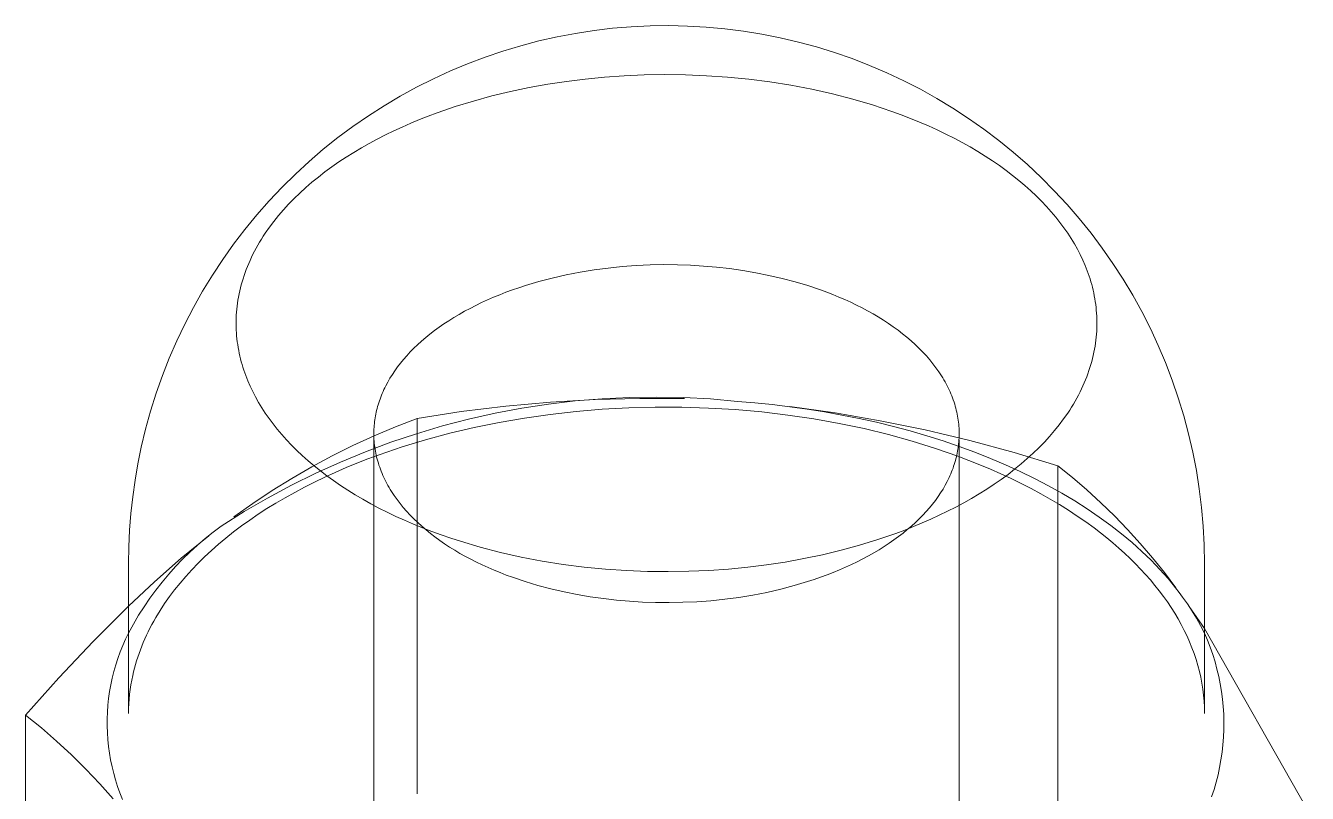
# Model space of a CAD drawing. Header units: inches. Extents: x -6 to 195, y -3 to 126.
# Drawn here: x 118.422 to 119.008, y 48.559 to 48.91 of the extents above; entities that cross this region are included whole.
import ezdxf

# ---------------------------------------------------------------- set-up
doc = ezdxf.new("R2010")
doc.units = ezdxf.units.IN
doc.linetypes.add('HIDDEN', pattern=[1.905, 1.27, -0.635])
doc.layers.add('ZANO_R', color=7, linetype='Continuous', lineweight=0)
doc.layers.add('ZANO_R_przerywana', color=250, linetype='HIDDEN', lineweight=0)

msp = doc.modelspace()

# ---------------------------------------------------------------- linework, layer by layer
at = {"layer": 'ZANO_R'}
for p, q in [((118.6737, 48.90692), (118.68216, 48.90822)), ((118.68216, 48.90822), (118.69066, 48.90923)), ((118.69066, 48.90923), (118.6992, 48.90994)), ((118.6992, 48.90994), (118.70775, 48.91035)), ((118.70775, 48.91035), (118.71631, 48.91046)), ((118.71631, 48.91046), (118.72487, 48.91028)), ((118.72487, 48.91028), (118.73341, 48.9098)), ((118.73341, 48.9098), (118.74194, 48.90902)), ((118.74194, 48.90902), (118.75044, 48.90794)), ((118.75044, 48.90794), (118.7589, 48.90657)), ((118.64866, 48.90127), (118.65694, 48.90345)), ((118.65694, 48.90345), (118.66529, 48.90533)), ((118.66529, 48.90533), (118.6737, 48.90692)), ((118.7589, 48.90657), (118.7673, 48.90491)), ((118.7673, 48.90491), (118.77564, 48.90295)), ((118.77564, 48.90295), (118.78391, 48.9007)), ((118.63235, 48.89607), (118.64046, 48.89881)), ((118.64046, 48.89881), (118.64866, 48.90127)), ((118.78391, 48.9007), (118.79209, 48.89817)), ((118.79209, 48.89817), (118.80018, 48.89536)), ((118.61644, 48.88974), (118.62434, 48.89304)), ((118.62434, 48.89304), (118.63235, 48.89607)), ((118.80018, 48.89536), (118.80817, 48.89226)), ((118.80817, 48.89226), (118.81605, 48.88889)), ((118.60102, 48.88232), (118.60867, 48.88616)), ((118.60867, 48.88616), (118.61644, 48.88974)), ((118.81605, 48.88889), (118.8238, 48.88525)), ((118.8238, 48.88525), (118.83142, 48.88134)), ((118.59351, 48.87821), (118.60102, 48.88232)), ((118.83142, 48.88134), (118.8389, 48.87716)), ((118.57893, 48.86923), (118.58614, 48.87385)), ((118.58614, 48.87385), (118.59351, 48.87821)), ((118.8389, 48.87716), (118.84623, 48.87273)), ((118.84623, 48.87273), (118.85341, 48.86805)), ((118.57189, 48.86436), (118.57893, 48.86923)), ((118.85341, 48.86805), (118.86041, 48.86312)), ((118.56502, 48.85925), (118.57189, 48.86436)), ((118.86041, 48.86312), (118.86724, 48.85795)), ((118.55834, 48.85391), (118.56502, 48.85925)), ((118.86724, 48.85795), (118.87389, 48.85254)), ((118.55184, 48.84833), (118.55834, 48.85391)), ((118.87389, 48.85254), (118.88034, 48.8469)), ((118.54554, 48.84253), (118.55184, 48.84833)), ((118.88034, 48.8469), (118.88659, 48.84105)), ((118.53945, 48.83652), (118.54554, 48.84253)), ((118.88659, 48.84105), (118.89264, 48.83498)), ((118.53356, 48.8303), (118.53945, 48.83652)), ((118.89264, 48.83498), (118.89847, 48.8287)), ((118.5279, 48.82388), (118.53356, 48.8303)), ((118.89847, 48.8287), (118.90407, 48.82223)), ((118.52247, 48.81726), (118.5279, 48.82388)), ((118.90407, 48.82223), (118.90945, 48.81556)), ((118.51727, 48.81046), (118.52247, 48.81726)), ((118.90945, 48.81556), (118.9146, 48.80871)), ((118.51231, 48.80349), (118.51727, 48.81046)), ((118.9146, 48.80871), (118.9195, 48.80168)), ((118.50759, 48.79634), (118.51231, 48.80349)), ((118.9195, 48.80168), (118.92415, 48.79449)), ((118.50313, 48.78904), (118.50759, 48.79634)), ((118.92415, 48.79449), (118.92856, 48.78714)), ((118.49892, 48.78158), (118.50313, 48.78904)), ((118.92856, 48.78714), (118.9327, 48.77965)), ((118.49498, 48.77398), (118.49892, 48.78158)), ((118.9327, 48.77965), (118.93658, 48.77201)), ((118.4913, 48.76625), (118.49498, 48.77398)), ((118.93658, 48.77201), (118.94019, 48.76424)), ((118.48789, 48.7584), (118.4913, 48.76625)), ((118.94019, 48.76424), (118.94353, 48.75635)), ((118.48476, 48.75043), (118.48789, 48.7584)), ((118.94353, 48.75635), (118.94659, 48.74835)), ((118.48191, 48.74236), (118.48476, 48.75043)), ((118.94659, 48.74835), (118.94937, 48.74025)), ((118.47934, 48.73419), (118.48191, 48.74236)), ((118.94937, 48.74025), (118.95187, 48.73206)), ((118.47705, 48.72594), (118.47934, 48.73419)), ((118.95187, 48.73206), (118.95408, 48.72378)), ((118.47505, 48.71762), (118.47705, 48.72594)), ((118.95408, 48.72378), (118.95601, 48.71543)), ((118.47351, 48.71011), (118.47505, 48.71762)), ((118.95601, 48.71543), (118.95764, 48.70702)), ((118.47221, 48.70256), (118.47351, 48.71011)), ((118.95764, 48.70702), (118.95897, 48.69856)), ((118.47114, 48.69497), (118.47221, 48.70256)), ((118.95897, 48.69856), (118.96002, 48.69006)), ((118.4703, 48.68736), (118.47114, 48.69497)), ((118.46971, 48.67972), (118.4703, 48.68736)), ((118.96002, 48.69006), (118.96076, 48.68152)), ((118.46935, 48.67206), (118.46971, 48.67972)), ((118.96076, 48.68152), (118.96121, 48.67297)), ((118.46923, 48.6644), (118.46935, 48.67206)), ((118.96121, 48.67297), (118.96136, 48.6644)), ((118.46923, 48.59593), (118.46923, 48.6644)), ((118.96136, 48.6644), (118.96136, 48.59593)), ((118.45307, 48.62877), (118.46923, 48.64494)), ((118.46923, 48.63266), (118.46786, 48.62983)), ((118.96136, 48.63471), (119.0084, 48.55177)), ((118.96272, 48.62945), (118.96136, 48.63266)), ((118.43739, 48.61213), (118.45307, 48.62877)), ((118.46659, 48.62696), (118.46543, 48.62404)), ((118.46786, 48.62983), (118.46659, 48.62696)), ((118.96398, 48.62619), (118.96272, 48.62945)), ((118.46436, 48.62109), (118.46339, 48.6181)), ((118.46543, 48.62404), (118.46436, 48.62109)), ((118.96512, 48.6229), (118.96398, 48.62619)), ((118.96616, 48.61957), (118.96512, 48.6229)), ((118.46253, 48.61508), (118.46178, 48.61203)), ((118.46339, 48.6181), (118.46253, 48.61508)), ((118.96707, 48.6162), (118.96616, 48.61957)), ((118.96787, 48.6128), (118.96707, 48.6162)), ((118.42219, 48.59506), (118.43739, 48.61213)), ((118.46112, 48.60896), (118.46058, 48.60586)), ((118.46178, 48.61203), (118.46112, 48.60896)), ((118.96856, 48.60938), (118.96787, 48.6128)), ((118.96912, 48.60594), (118.96856, 48.60938)), ((118.46058, 48.60586), (118.46014, 48.60275)), ((118.96957, 48.60248), (118.96912, 48.60594)), ((118.45981, 48.59963), (118.45959, 48.5965)), ((118.46014, 48.60275), (118.45981, 48.59963)), ((118.9699, 48.59901), (118.96957, 48.60248)), ((118.97012, 48.59553), (118.9699, 48.59901)), ((118.42937, 48.58925), (118.42219, 48.59506)), ((118.42219, 48.42343), (118.42219, 48.59506)), ((118.45948, 48.59336), (118.45947, 48.59022)), ((118.45959, 48.5965), (118.45948, 48.59336)), ((118.97021, 48.59204), (118.97012, 48.59553)), ((118.97018, 48.58855), (118.97021, 48.59204)), ((118.43635, 48.58321), (118.42937, 48.58925)), ((118.45947, 48.59022), (118.45958, 48.58708)), ((118.45958, 48.58708), (118.45979, 48.58394)), ((118.97003, 48.58507), (118.97018, 48.58855)), ((118.44314, 48.57695), (118.43635, 48.58321)), ((118.45979, 48.58394), (118.46011, 48.58082)), ((118.46011, 48.58082), (118.46054, 48.57771)), ((118.96938, 48.57812), (118.96977, 48.58159)), ((118.96977, 48.58159), (118.97003, 48.58507)), ((118.44972, 48.57047), (118.44314, 48.57695)), ((118.46054, 48.57771), (118.46107, 48.57461)), ((118.46107, 48.57461), (118.46171, 48.57154)), ((118.96826, 48.57124), (118.96888, 48.57467)), ((118.96888, 48.57467), (118.96938, 48.57812)), ((118.45608, 48.56377), (118.44972, 48.57047)), ((118.46171, 48.57154), (118.46246, 48.56849)), ((118.46246, 48.56849), (118.46331, 48.56546)), ((118.96667, 48.56445), (118.96753, 48.56783)), ((118.96753, 48.56783), (118.96826, 48.57124)), ((118.46221, 48.55688), (118.45608, 48.56377)), ((118.46331, 48.56546), (118.46427, 48.56247)), ((118.46427, 48.56247), (118.46533, 48.55951)), ((118.9657, 48.5611), (118.96667, 48.56445)), ((118.46533, 48.55951), (118.46649, 48.5566)), ((118.96462, 48.55778), (118.9657, 48.5611))]:
    msp.add_line(p, q, dxfattribs=at)
at = {"layer": 'ZANO_R_przerywana'}
for p, q in [((118.66106, 48.88366), (118.66955, 48.88494)), ((118.66955, 48.88494), (118.67813, 48.88601)), ((118.67813, 48.88601), (118.68694, 48.88687)), ((118.68694, 48.88687), (118.69595, 48.88751)), ((118.69595, 48.88751), (118.70515, 48.88791)), ((118.70515, 48.88791), (118.71451, 48.88806)), ((118.71451, 48.88806), (118.724, 48.88794)), ((118.724, 48.88794), (118.73358, 48.88756)), ((118.73358, 48.88756), (118.74323, 48.88691)), ((118.74323, 48.88691), (118.75292, 48.88596)), ((118.75292, 48.88596), (118.76259, 48.88473)), ((118.76259, 48.88473), (118.77223, 48.8832)), ((118.63547, 48.87829), (118.64399, 48.88034)), ((118.64399, 48.88034), (118.65253, 48.88212)), ((118.65253, 48.88212), (118.66106, 48.88366)), ((118.77223, 48.8832), (118.78177, 48.88138)), ((118.78177, 48.88138), (118.7912, 48.87927)), ((118.7912, 48.87927), (118.80046, 48.87687)), ((118.61038, 48.87057), (118.61863, 48.87341)), ((118.61863, 48.87341), (118.62701, 48.87598)), ((118.62701, 48.87598), (118.63547, 48.87829)), ((118.80046, 48.87687), (118.80951, 48.87419)), ((118.80951, 48.87419), (118.81395, 48.87275)), ((118.81395, 48.87275), (118.81833, 48.87124)), ((118.59831, 48.86581), (118.60228, 48.86746)), ((118.60228, 48.86746), (118.60631, 48.86905)), ((118.60631, 48.86905), (118.61038, 48.87057)), ((118.81833, 48.87124), (118.82264, 48.86967)), ((118.82264, 48.86967), (118.82687, 48.86804)), ((118.82687, 48.86804), (118.83103, 48.86634)), ((118.58672, 48.86046), (118.59052, 48.86231)), ((118.59052, 48.86231), (118.59439, 48.86409)), ((118.59439, 48.86409), (118.59831, 48.86581)), ((118.83103, 48.86634), (118.8351, 48.86458)), ((118.8351, 48.86458), (118.83909, 48.86277)), ((118.83909, 48.86277), (118.84299, 48.8609)), ((118.57574, 48.85456), (118.57933, 48.85659)), ((118.57933, 48.85659), (118.58299, 48.85856)), ((118.58299, 48.85856), (118.58672, 48.86046)), ((118.84299, 48.8609), (118.8468, 48.85897)), ((118.8468, 48.85897), (118.85051, 48.857)), ((118.85051, 48.857), (118.85413, 48.85498)), ((118.56548, 48.84813), (118.56881, 48.85033)), ((118.56881, 48.85033), (118.57223, 48.85247)), ((118.57223, 48.85247), (118.57574, 48.85456)), ((118.85413, 48.85498), (118.85764, 48.85291)), ((118.85764, 48.85291), (118.86105, 48.85079)), ((118.86105, 48.85079), (118.86435, 48.84864)), ((118.55606, 48.84122), (118.5591, 48.84358)), ((118.5591, 48.84358), (118.56224, 48.84588)), ((118.56224, 48.84588), (118.56548, 48.84813)), ((118.86435, 48.84864), (118.86755, 48.84644)), ((118.86755, 48.84644), (118.87064, 48.84421)), ((118.87064, 48.84421), (118.87361, 48.84195)), ((118.55029, 48.83638), (118.55312, 48.83882)), ((118.55312, 48.83882), (118.55606, 48.84122)), ((118.87361, 48.84195), (118.87647, 48.83965)), ((118.87647, 48.83965), (118.87922, 48.83733)), ((118.54495, 48.83137), (118.54756, 48.83389)), ((118.54756, 48.83389), (118.55029, 48.83638)), ((118.87922, 48.83733), (118.88185, 48.83498)), ((118.88185, 48.83498), (118.88437, 48.83261)), ((118.88437, 48.83261), (118.88678, 48.83021)), ((118.53782, 48.82357), (118.54008, 48.8262)), ((118.54008, 48.8262), (118.54246, 48.8288)), ((118.54246, 48.8288), (118.54495, 48.83137)), ((118.88678, 48.83021), (118.88906, 48.8278)), ((118.88906, 48.8278), (118.89124, 48.82538)), ((118.53366, 48.81823), (118.53568, 48.82091)), ((118.53568, 48.82091), (118.53782, 48.82357)), ((118.89124, 48.82538), (118.89329, 48.82294)), ((118.89329, 48.82294), (118.89523, 48.82049)), ((118.89523, 48.82049), (118.89706, 48.81803)), ((118.53001, 48.81279), (118.53088, 48.81415)), ((118.53088, 48.81415), (118.53177, 48.81552)), ((118.53177, 48.81552), (118.53366, 48.81823)), ((118.89706, 48.81803), (118.89878, 48.81557)), ((118.89878, 48.81557), (118.90038, 48.81311)), ((118.52686, 48.80727), (118.5276, 48.80866)), ((118.5276, 48.80866), (118.52837, 48.81004)), ((118.52837, 48.81004), (118.52917, 48.81141)), ((118.52917, 48.81141), (118.53001, 48.81279)), ((118.90038, 48.81311), (118.90187, 48.81064)), ((118.90187, 48.81064), (118.90325, 48.80818)), ((118.90325, 48.80818), (118.90452, 48.80572)), ((118.52421, 48.80171), (118.52482, 48.80311)), ((118.52482, 48.80311), (118.52547, 48.8045)), ((118.52547, 48.8045), (118.52615, 48.80589)), ((118.52615, 48.80589), (118.52686, 48.80727)), ((118.90452, 48.80572), (118.90569, 48.80326)), ((118.90569, 48.80326), (118.90675, 48.80082)), ((118.52207, 48.79613), (118.52256, 48.79753)), ((118.52256, 48.79753), (118.52308, 48.79892)), ((118.52308, 48.79892), (118.52363, 48.80032)), ((118.52363, 48.80032), (118.52421, 48.80171)), ((118.66939, 48.79647), (118.66307, 48.79503)), ((118.67578, 48.79771), (118.66939, 48.79647)), ((118.68221, 48.79876), (118.67578, 48.79771)), ((118.68865, 48.79961), (118.68221, 48.79876)), ((118.69508, 48.80027), (118.68865, 48.79961)), ((118.70148, 48.80074), (118.69508, 48.80027)), ((118.70783, 48.80103), (118.70148, 48.80074)), ((118.7141, 48.80115), (118.70783, 48.80103)), ((118.72027, 48.8011), (118.7141, 48.80115)), ((118.72634, 48.80089), (118.72027, 48.8011)), ((118.73227, 48.80053), (118.72634, 48.80089)), ((118.73818, 48.80002), (118.73227, 48.80053)), ((118.74414, 48.79934), (118.73818, 48.80002)), ((118.75013, 48.79849), (118.74414, 48.79934)), ((118.75615, 48.79747), (118.75013, 48.79849)), ((118.76217, 48.79626), (118.75615, 48.79747)), ((118.90675, 48.80082), (118.90725, 48.79959)), ((118.90725, 48.79959), (118.90772, 48.79836)), ((118.90772, 48.79836), (118.90817, 48.79711)), ((118.90817, 48.79711), (118.9086, 48.79586)), ((118.52044, 48.79054), (118.5208, 48.79193)), ((118.5208, 48.79193), (118.52119, 48.79333)), ((118.52119, 48.79333), (118.52162, 48.79473)), ((118.52162, 48.79473), (118.52207, 48.79613)), ((118.64775, 48.79059), (118.64479, 48.78957)), ((118.65075, 48.79158), (118.64775, 48.79059)), ((118.65685, 48.7934), (118.65075, 48.79158)), ((118.66307, 48.79503), (118.65685, 48.7934)), ((118.76815, 48.79487), (118.76217, 48.79626)), ((118.77409, 48.7933), (118.76815, 48.79487)), ((118.77996, 48.79154), (118.77409, 48.7933)), ((118.78572, 48.78959), (118.77996, 48.79154)), ((118.9086, 48.79586), (118.90901, 48.7946)), ((118.90901, 48.7946), (118.90939, 48.79333)), ((118.90939, 48.79333), (118.90975, 48.79206)), ((118.90975, 48.79206), (118.91009, 48.79078)), ((118.91009, 48.79078), (118.9104, 48.78949)), ((118.51908, 48.78358), (118.51929, 48.78496)), ((118.51929, 48.78496), (118.51953, 48.78635)), ((118.51953, 48.78635), (118.5198, 48.78775)), ((118.5198, 48.78775), (118.5201, 48.78914)), ((118.5201, 48.78914), (118.52044, 48.79054)), ((118.63341, 48.78501), (118.6307, 48.78377)), ((118.63618, 48.78621), (118.63341, 48.78501)), ((118.639, 48.78737), (118.63618, 48.78621)), ((118.64187, 48.78849), (118.639, 48.78737)), ((118.64479, 48.78957), (118.64187, 48.78849)), ((118.78856, 48.78855), (118.78572, 48.78959)), ((118.79136, 48.78746), (118.78856, 48.78855)), ((118.79413, 48.78633), (118.79136, 48.78746)), ((118.79685, 48.78515), (118.79413, 48.78633)), ((118.79953, 48.78393), (118.79685, 48.78515)), ((118.9104, 48.78949), (118.91069, 48.78819)), ((118.91069, 48.78819), (118.91095, 48.78688)), ((118.91095, 48.78688), (118.91119, 48.78557)), ((118.91119, 48.78557), (118.9114, 48.78425)), ((118.51854, 48.77805), (118.51864, 48.77943)), ((118.51864, 48.77943), (118.51876, 48.78081)), ((118.51876, 48.78081), (118.51891, 48.78219)), ((118.51891, 48.78219), (118.51908, 48.78358)), ((118.62291, 48.7798), (118.62045, 48.77841)), ((118.62545, 48.78116), (118.62291, 48.7798)), ((118.62804, 48.78248), (118.62545, 48.78116)), ((118.6307, 48.78377), (118.62804, 48.78248)), ((118.80216, 48.78267), (118.79953, 48.78393)), ((118.80475, 48.78136), (118.80216, 48.78267)), ((118.80728, 48.78002), (118.80475, 48.78136)), ((118.80975, 48.77863), (118.80728, 48.78002)), ((118.9114, 48.78425), (118.91159, 48.78293)), ((118.91159, 48.78293), (118.91175, 48.7816)), ((118.91175, 48.7816), (118.91188, 48.78026)), ((118.91188, 48.78026), (118.91199, 48.77892)), ((118.91199, 48.77892), (118.91207, 48.77757)), ((118.51844, 48.77395), (118.51845, 48.77531)), ((118.51847, 48.77259), (118.51844, 48.77395)), ((118.51845, 48.77531), (118.51848, 48.77668)), ((118.51848, 48.77668), (118.51854, 48.77805)), ((118.61345, 48.77403), (118.61126, 48.77251)), ((118.61571, 48.77552), (118.61345, 48.77403)), ((118.61804, 48.77698), (118.61571, 48.77552)), ((118.62045, 48.77841), (118.61804, 48.77698)), ((118.81217, 48.77721), (118.80975, 48.77863)), ((118.81452, 48.77574), (118.81217, 48.77721)), ((118.81681, 48.77425), (118.81452, 48.77574)), ((118.81903, 48.77271), (118.81681, 48.77425)), ((118.91207, 48.77757), (118.91212, 48.77622)), ((118.91214, 48.77349), (118.9121, 48.77213)), ((118.91212, 48.77622), (118.91214, 48.77486)), ((118.91214, 48.77486), (118.91214, 48.77349)), ((118.51852, 48.77124), (118.51847, 48.77259)), ((118.5186, 48.76989), (118.51852, 48.77124)), ((118.5187, 48.76855), (118.5186, 48.76989)), ((118.51884, 48.76721), (118.5187, 48.76855)), ((118.519, 48.76588), (118.51884, 48.76721)), ((118.60515, 48.76779), (118.60327, 48.76617)), ((118.60711, 48.76939), (118.60515, 48.76779)), ((118.60915, 48.77096), (118.60711, 48.76939)), ((118.61126, 48.77251), (118.60915, 48.77096)), ((118.82119, 48.77114), (118.81903, 48.77271)), ((118.82327, 48.76955), (118.82119, 48.77114)), ((118.82528, 48.76792), (118.82327, 48.76955)), ((118.82722, 48.76626), (118.82528, 48.76792)), ((118.91183, 48.768), (118.91168, 48.76662)), ((118.91195, 48.76938), (118.91183, 48.768)), ((118.91204, 48.77076), (118.91195, 48.76938)), ((118.9121, 48.77213), (118.91204, 48.77076)), ((118.51918, 48.76456), (118.519, 48.76588)), ((118.5194, 48.76324), (118.51918, 48.76456)), ((118.51963, 48.76193), (118.5194, 48.76324)), ((118.5199, 48.76062), (118.51963, 48.76193)), ((118.59973, 48.76288), (118.59809, 48.7612)), ((118.60146, 48.76453), (118.59973, 48.76288)), ((118.60327, 48.76617), (118.60146, 48.76453)), ((118.82908, 48.76458), (118.82722, 48.76626)), ((118.83086, 48.76287), (118.82908, 48.76458)), ((118.83256, 48.76114), (118.83086, 48.76287)), ((118.91105, 48.76245), (118.91078, 48.76106)), ((118.91129, 48.76385), (118.91105, 48.76245)), ((118.9115, 48.76523), (118.91129, 48.76385)), ((118.91168, 48.76662), (118.9115, 48.76523)), ((118.52018, 48.75932), (118.5199, 48.76062)), ((118.5205, 48.75803), (118.52018, 48.75932)), ((118.52083, 48.75675), (118.5205, 48.75803)), ((118.52119, 48.75547), (118.52083, 48.75675)), ((118.52158, 48.75421), (118.52119, 48.75547)), ((118.59364, 48.75611), (118.59231, 48.75439)), ((118.59504, 48.75782), (118.59364, 48.75611)), ((118.59652, 48.75952), (118.59504, 48.75782)), ((118.59809, 48.7612), (118.59652, 48.75952)), ((118.83418, 48.75939), (118.83256, 48.76114)), ((118.83572, 48.75761), (118.83418, 48.75939)), ((118.83717, 48.75582), (118.83572, 48.75761)), ((118.83855, 48.75402), (118.83717, 48.75582)), ((118.90939, 48.75548), (118.90897, 48.75408)), ((118.90979, 48.75688), (118.90939, 48.75548)), ((118.91015, 48.75827), (118.90979, 48.75688)), ((118.91048, 48.75967), (118.91015, 48.75827)), ((118.91078, 48.76106), (118.91048, 48.75967)), ((118.52198, 48.75295), (118.52158, 48.75421)), ((118.52241, 48.7517), (118.52198, 48.75295)), ((118.52286, 48.75045), (118.52241, 48.7517)), ((118.52334, 48.74922), (118.52286, 48.75045)), ((118.58991, 48.75093), (118.58883, 48.7492)), ((118.59107, 48.75266), (118.58991, 48.75093)), ((118.59231, 48.75439), (118.59107, 48.75266)), ((118.83983, 48.7522), (118.83855, 48.75402)), ((118.84045, 48.75129), (118.83983, 48.7522)), ((118.84104, 48.75037), (118.84045, 48.75129)), ((118.84161, 48.74945), (118.84104, 48.75037)), ((118.90751, 48.74989), (118.90696, 48.74849)), ((118.90803, 48.75128), (118.90751, 48.74989)), ((118.90851, 48.75268), (118.90803, 48.75128)), ((118.90897, 48.75408), (118.90851, 48.75268)), ((118.52383, 48.74799), (118.52334, 48.74922)), ((118.52489, 48.74555), (118.52383, 48.74799)), ((118.52606, 48.74309), (118.52489, 48.74555)), ((118.58605, 48.74399), (118.58565, 48.74312)), ((118.58646, 48.74486), (118.58605, 48.74399)), ((118.5869, 48.74572), (118.58646, 48.74486)), ((118.58782, 48.74746), (118.5869, 48.74572)), ((118.58883, 48.7492), (118.58782, 48.74746)), ((118.84215, 48.74853), (118.84161, 48.74945)), ((118.84268, 48.74761), (118.84215, 48.74853)), ((118.84319, 48.74668), (118.84268, 48.74761)), ((118.84367, 48.74576), (118.84319, 48.74668)), ((118.84413, 48.74483), (118.84367, 48.74576)), ((118.84458, 48.7439), (118.84413, 48.74483)), ((118.845, 48.74297), (118.84458, 48.7439)), ((118.90512, 48.74431), (118.90444, 48.74292)), ((118.90576, 48.7457), (118.90512, 48.74431)), ((118.90638, 48.74709), (118.90576, 48.7457)), ((118.90696, 48.74849), (118.90638, 48.74709)), ((118.52734, 48.74063), (118.52606, 48.74309)), ((118.52872, 48.73817), (118.52734, 48.74063)), ((118.53021, 48.7357), (118.52872, 48.73817)), ((118.58367, 48.73794), (118.58341, 48.73708)), ((118.58396, 48.7388), (118.58367, 48.73794)), ((118.58426, 48.73966), (118.58396, 48.7388)), ((118.58458, 48.74052), (118.58426, 48.73966)), ((118.58492, 48.74139), (118.58458, 48.74052)), ((118.58528, 48.74225), (118.58492, 48.74139)), ((118.58565, 48.74312), (118.58528, 48.74225)), ((118.64177, 48.73643), (118.66217, 48.73827)), ((118.67359, 48.73879), (118.6613, 48.73734)), ((118.66217, 48.73827), (118.68261, 48.73946)), ((118.68593, 48.73982), (118.67359, 48.73879)), ((118.68261, 48.73946), (118.70309, 48.73999)), ((118.6983, 48.74043), (118.68593, 48.73982)), ((118.71068, 48.74061), (118.6983, 48.74043)), ((118.70309, 48.73999), (118.72357, 48.73986)), ((118.72306, 48.74037), (118.71068, 48.74061)), ((118.73542, 48.73971), (118.72306, 48.74037)), ((118.74776, 48.73863), (118.73542, 48.73971)), ((118.7557, 48.73797), (118.74776, 48.73863)), ((118.76368, 48.73716), (118.7557, 48.73797)), ((118.8454, 48.74204), (118.845, 48.74297)), ((118.84578, 48.74111), (118.8454, 48.74204)), ((118.84614, 48.74018), (118.84578, 48.74111)), ((118.84647, 48.73925), (118.84614, 48.74018)), ((118.84679, 48.73832), (118.84647, 48.73925)), ((118.84709, 48.73739), (118.84679, 48.73832)), ((118.90222, 48.73877), (118.90141, 48.73739)), ((118.90299, 48.74015), (118.90222, 48.73877)), ((118.90373, 48.74153), (118.90299, 48.74015)), ((118.90444, 48.74292), (118.90373, 48.74153)), ((118.53181, 48.73324), (118.53021, 48.7357)), ((118.53352, 48.73078), (118.53181, 48.73324)), ((118.58217, 48.73197), (118.58202, 48.73111)), ((118.58234, 48.73283), (118.58217, 48.73197)), ((118.58252, 48.73368), (118.58234, 48.73283)), ((118.58271, 48.73452), (118.58252, 48.73368)), ((118.58293, 48.73537), (118.58271, 48.73452)), ((118.58316, 48.73623), (118.58293, 48.73537)), ((118.58341, 48.73708), (118.58316, 48.73623)), ((118.6012, 48.73079), (118.62144, 48.73393)), ((118.62144, 48.73393), (118.64177, 48.73643)), ((118.63689, 48.73318), (118.6248, 48.73048)), ((118.64906, 48.73547), (118.63689, 48.73318)), ((118.6613, 48.73734), (118.64906, 48.73547)), ((118.66207, 48.73266), (118.65033, 48.73099)), ((118.67395, 48.73399), (118.66207, 48.73266)), ((118.68593, 48.73499), (118.67395, 48.73399)), ((118.69801, 48.73565), (118.68593, 48.73499)), ((118.71015, 48.73597), (118.69801, 48.73565)), ((118.72234, 48.73594), (118.71015, 48.73597)), ((118.73455, 48.73557), (118.72234, 48.73594)), ((118.74676, 48.73484), (118.73455, 48.73557)), ((118.75889, 48.73377), (118.74676, 48.73484)), ((118.77086, 48.73236), (118.75889, 48.73377)), ((118.77166, 48.73619), (118.76368, 48.73716)), ((118.78265, 48.73061), (118.77086, 48.73236)), ((118.77964, 48.73508), (118.77166, 48.73619)), ((118.77167, 48.73632), (118.79243, 48.73337)), ((118.7876, 48.7338), (118.77964, 48.73508)), ((118.79554, 48.73237), (118.7876, 48.7338)), ((118.79243, 48.73337), (118.81308, 48.72979)), ((118.80343, 48.73078), (118.79554, 48.73237)), ((118.84736, 48.73647), (118.84709, 48.73739)), ((118.84762, 48.73554), (118.84736, 48.73647)), ((118.84785, 48.73461), (118.84762, 48.73554)), ((118.84807, 48.73369), (118.84785, 48.73461)), ((118.84826, 48.73277), (118.84807, 48.73369)), ((118.84844, 48.73184), (118.84826, 48.73277)), ((118.89881, 48.73329), (118.89692, 48.73058)), ((118.89971, 48.73465), (118.89881, 48.73329)), ((118.90058, 48.73602), (118.89971, 48.73465)), ((118.90141, 48.73739), (118.90058, 48.73602)), ((118.53535, 48.72832), (118.53352, 48.73078)), ((118.53729, 48.72587), (118.53535, 48.72832)), ((118.58153, 48.72675), (118.58148, 48.72586)), ((118.58159, 48.72763), (118.58153, 48.72675)), ((118.58153, 48.72287), (118.59131, 48.72698)), ((118.58168, 48.72851), (118.58159, 48.72763)), ((118.58178, 48.72938), (118.58168, 48.72851)), ((118.58189, 48.73025), (118.58178, 48.72938)), ((118.58202, 48.73111), (118.58189, 48.73025)), ((118.59131, 48.72698), (118.6012, 48.73079)), ((118.61282, 48.72737), (118.60095, 48.72384)), ((118.6012, 48.73079), (118.6012, 48.55917)), ((118.6248, 48.73048), (118.61282, 48.72737)), ((118.62734, 48.72668), (118.61613, 48.72405)), ((118.63875, 48.729), (118.62734, 48.72668)), ((118.65033, 48.73099), (118.63875, 48.729)), ((118.79425, 48.72854), (118.78265, 48.73061)), ((118.80563, 48.72615), (118.79425, 48.72854)), ((118.81127, 48.72904), (118.80343, 48.73078)), ((118.81677, 48.72345), (118.80563, 48.72615)), ((118.81904, 48.72714), (118.81127, 48.72904)), ((118.81308, 48.72979), (118.83362, 48.72557)), ((118.82672, 48.72508), (118.81904, 48.72714)), ((118.84859, 48.73092), (118.84844, 48.73184)), ((118.84873, 48.73001), (118.84859, 48.73092)), ((118.84885, 48.72909), (118.84873, 48.73001)), ((118.84894, 48.72818), (118.84885, 48.72909)), ((118.84902, 48.72727), (118.84894, 48.72818)), ((118.84908, 48.72636), (118.84902, 48.72727)), ((118.84912, 48.72546), (118.84908, 48.72636)), ((118.89491, 48.7279), (118.89277, 48.72524)), ((118.89692, 48.73058), (118.89491, 48.7279)), ((118.53935, 48.72343), (118.53729, 48.72587)), ((118.54152, 48.72101), (118.53935, 48.72343)), ((118.54381, 48.7186), (118.54152, 48.72101)), ((118.5719, 48.71846), (118.58153, 48.72287)), ((118.58143, 48.39745), (118.58143, 48.72282)), ((118.58145, 48.72497), (118.58144, 48.72408)), ((118.58144, 48.72408), (118.58144, 48.72318)), ((118.58144, 48.72318), (118.58146, 48.72228)), ((118.58148, 48.72586), (118.58145, 48.72497)), ((118.58146, 48.72228), (118.5815, 48.72138)), ((118.5815, 48.72138), (118.58156, 48.72047)), ((118.58156, 48.72047), (118.58164, 48.71956)), ((118.60095, 48.72384), (118.5892, 48.71992)), ((118.60514, 48.72109), (118.59439, 48.71782)), ((118.61613, 48.72405), (118.60514, 48.72109)), ((118.82766, 48.72044), (118.81677, 48.72345)), ((118.83431, 48.72287), (118.82672, 48.72508)), ((118.83827, 48.71714), (118.82766, 48.72044)), ((118.83362, 48.72557), (118.85402, 48.72072)), ((118.84179, 48.72051), (118.83431, 48.72287)), ((118.84914, 48.718), (118.84179, 48.72051)), ((118.84899, 48.72011), (118.84906, 48.721)), ((118.84906, 48.721), (118.84911, 48.72188)), ((118.84911, 48.72188), (118.84914, 48.72277)), ((118.84915, 48.72456), (118.84912, 48.72546)), ((118.84914, 48.72277), (118.84915, 48.72366)), ((118.84915, 48.72366), (118.84915, 48.72456)), ((118.84915, 48.721), (118.84915, 48.39745)), ((118.85402, 48.72072), (118.87425, 48.71524)), ((118.89051, 48.72261), (118.88813, 48.72001)), ((118.89277, 48.72524), (118.89051, 48.72261)), ((118.54621, 48.7162), (118.54381, 48.7186)), ((118.54873, 48.71383), (118.54621, 48.7162)), ((118.5624, 48.71374), (118.5719, 48.71846)), ((118.5776, 48.71559), (118.56615, 48.71088)), ((118.5892, 48.71992), (118.5776, 48.71559)), ((118.58164, 48.71956), (118.58174, 48.71865)), ((118.58174, 48.71865), (118.58186, 48.71774)), ((118.58186, 48.71774), (118.58199, 48.71682)), ((118.58199, 48.71682), (118.58215, 48.7159)), ((118.58215, 48.7159), (118.58232, 48.71498)), ((118.58232, 48.71498), (118.58252, 48.71405)), ((118.59439, 48.71782), (118.5839, 48.71424)), ((118.84858, 48.71354), (118.83827, 48.71714)), ((118.84807, 48.71407), (118.84825, 48.71492)), ((118.84825, 48.71492), (118.84841, 48.71577)), ((118.84841, 48.71577), (118.84856, 48.71663)), ((118.84856, 48.71663), (118.84869, 48.71749)), ((118.84869, 48.71749), (118.84881, 48.71836)), ((118.84881, 48.71836), (118.84891, 48.71924)), ((118.84891, 48.71924), (118.84899, 48.72011)), ((118.85636, 48.71535), (118.84914, 48.718)), ((118.86342, 48.71255), (118.85636, 48.71535)), ((118.87425, 48.71524), (118.89431, 48.70914)), ((118.88302, 48.71492), (118.8803, 48.71243)), ((118.88563, 48.71744), (118.88302, 48.71492)), ((118.88813, 48.72001), (118.88563, 48.71744)), ((118.54388, 48.70342), (118.55306, 48.70873)), ((118.55137, 48.71148), (118.54873, 48.71383)), ((118.55411, 48.70916), (118.55137, 48.71148)), ((118.55306, 48.70873), (118.5624, 48.71374)), ((118.55698, 48.70686), (118.55411, 48.70916)), ((118.56615, 48.71088), (118.55487, 48.70577)), ((118.57371, 48.71036), (118.56872, 48.7083)), ((118.57877, 48.71234), (118.57371, 48.71036)), ((118.5839, 48.71424), (118.57877, 48.71234)), ((118.58252, 48.71405), (118.58273, 48.71313)), ((118.58273, 48.71313), (118.58297, 48.7122)), ((118.58297, 48.7122), (118.58322, 48.71128)), ((118.58322, 48.71128), (118.5835, 48.71035)), ((118.5835, 48.71035), (118.5838, 48.70942)), ((118.5838, 48.70942), (118.58411, 48.70849)), ((118.84633, 48.70808), (118.84663, 48.70894)), ((118.84663, 48.70894), (118.84691, 48.7098)), ((118.84691, 48.7098), (118.84718, 48.71066)), ((118.84718, 48.71066), (118.84743, 48.71152)), ((118.84743, 48.71152), (118.84766, 48.71237)), ((118.84766, 48.71237), (118.84787, 48.71322)), ((118.84787, 48.71322), (118.84807, 48.71407)), ((118.85362, 48.71163), (118.84858, 48.71354)), ((118.85858, 48.70965), (118.85362, 48.71163)), ((118.86346, 48.7076), (118.85858, 48.70965)), ((118.87033, 48.70962), (118.86342, 48.71255)), ((118.87706, 48.70656), (118.87033, 48.70962)), ((118.87747, 48.70999), (118.87453, 48.70759)), ((118.8803, 48.71243), (118.87747, 48.70999)), ((118.89431, 48.53752), (118.89431, 48.70914)), ((118.89431, 48.70914), (118.90104, 48.70373)), ((118.53487, 48.69784), (118.54388, 48.70342)), ((118.55487, 48.70577), (118.54378, 48.70028)), ((118.55901, 48.70396), (118.55431, 48.7017)), ((118.55995, 48.7046), (118.55698, 48.70686)), ((118.56381, 48.70616), (118.55901, 48.70396)), ((118.56304, 48.70237), (118.55995, 48.7046)), ((118.56872, 48.7083), (118.56381, 48.70616)), ((118.58411, 48.70849), (118.58445, 48.70756)), ((118.58445, 48.70756), (118.58481, 48.70663)), ((118.58481, 48.70663), (118.58519, 48.7057)), ((118.58519, 48.7057), (118.58559, 48.70477)), ((118.58559, 48.70477), (118.58601, 48.70384)), ((118.58601, 48.70384), (118.58645, 48.70291)), ((118.58645, 48.70291), (118.58691, 48.70198)), ((118.84369, 48.70202), (118.84412, 48.70289)), ((118.84412, 48.70289), (118.84454, 48.70376)), ((118.84454, 48.70376), (118.84493, 48.70462)), ((118.84493, 48.70462), (118.84531, 48.70549)), ((118.84531, 48.70549), (118.84567, 48.70635)), ((118.84567, 48.70635), (118.84601, 48.70722)), ((118.84601, 48.70722), (118.84633, 48.70808)), ((118.86825, 48.70549), (118.86346, 48.7076)), ((118.86834, 48.70293), (118.8651, 48.70068)), ((118.87295, 48.7033), (118.86825, 48.70549)), ((118.87149, 48.70523), (118.86834, 48.70293)), ((118.87453, 48.70759), (118.87149, 48.70523)), ((118.87756, 48.70105), (118.87295, 48.7033)), ((118.8836, 48.70337), (118.87706, 48.70656)), ((118.88995, 48.70006), (118.8836, 48.70337)), ((118.90104, 48.70373), (118.9076, 48.6981)), ((118.52604, 48.69197), (118.53487, 48.69784)), ((118.54378, 48.70028), (118.53287, 48.69441)), ((118.54526, 48.697), (118.54091, 48.69457)), ((118.54973, 48.69938), (118.54526, 48.697)), ((118.55431, 48.7017), (118.54973, 48.69938)), ((118.56623, 48.70017), (118.56304, 48.70237)), ((118.56954, 48.69802), (118.56623, 48.70017)), ((118.57295, 48.6959), (118.56954, 48.69802)), ((118.58691, 48.70198), (118.5874, 48.70106)), ((118.5874, 48.70106), (118.58791, 48.70013)), ((118.58791, 48.70013), (118.58843, 48.69921)), ((118.58843, 48.69921), (118.58898, 48.69829)), ((118.58898, 48.69829), (118.58955, 48.69737)), ((118.58955, 48.69737), (118.59014, 48.69646)), ((118.83951, 48.69508), (118.84068, 48.69681)), ((118.84068, 48.69681), (118.84176, 48.69854)), ((118.84176, 48.69854), (118.84276, 48.70028)), ((118.84276, 48.70028), (118.84369, 48.70202)), ((118.86177, 48.69848), (118.85835, 48.69634)), ((118.8651, 48.70068), (118.86177, 48.69848)), ((118.88208, 48.69873), (118.87756, 48.70105)), ((118.8865, 48.69635), (118.88208, 48.69873)), ((118.8961, 48.69663), (118.88995, 48.70006)), ((118.9076, 48.6981), (118.91398, 48.69227)), ((118.5174, 48.68582), (118.52604, 48.69197)), ((118.53287, 48.69441), (118.52217, 48.68818)), ((118.53668, 48.69209), (118.53257, 48.68955)), ((118.54091, 48.69457), (118.53668, 48.69209)), ((118.57646, 48.69383), (118.57295, 48.6959)), ((118.58007, 48.69181), (118.57646, 48.69383)), ((118.58379, 48.68983), (118.58007, 48.69181)), ((118.59014, 48.69646), (118.59075, 48.69554)), ((118.59075, 48.69554), (118.59204, 48.69372)), ((118.59204, 48.69372), (118.59341, 48.69192)), ((118.59341, 48.69192), (118.59487, 48.69013)), ((118.83555, 48.68992), (118.83695, 48.69163)), ((118.83695, 48.69163), (118.83827, 48.69335)), ((118.83827, 48.69335), (118.83951, 48.69508)), ((118.85126, 48.69222), (118.8476, 48.69025)), ((118.85485, 48.69425), (118.85126, 48.69222)), ((118.85835, 48.69634), (118.85485, 48.69425)), ((118.89082, 48.6939), (118.8865, 48.69635)), ((118.89504, 48.69139), (118.89082, 48.6939)), ((118.89916, 48.68881), (118.89504, 48.69139)), ((118.90203, 48.6931), (118.8961, 48.69663)), ((118.90773, 48.68946), (118.90203, 48.6931)), ((118.91398, 48.69227), (118.92018, 48.68625)), ((118.52217, 48.68818), (118.51169, 48.68158)), ((118.52857, 48.68696), (118.5247, 48.68432)), ((118.53257, 48.68955), (118.52857, 48.68696)), ((118.58759, 48.68791), (118.58379, 48.68983)), ((118.5915, 48.68604), (118.58759, 48.68791)), ((118.59549, 48.68423), (118.5915, 48.68604)), ((118.59487, 48.69013), (118.59641, 48.68836)), ((118.59641, 48.68836), (118.59803, 48.6866)), ((118.59803, 48.6866), (118.59973, 48.68487)), ((118.83085, 48.68487), (118.8325, 48.68654)), ((118.8325, 48.68654), (118.83406, 48.68822)), ((118.83406, 48.68822), (118.83555, 48.68992)), ((118.84006, 48.6865), (118.8362, 48.68472)), ((118.84387, 48.68834), (118.84006, 48.6865)), ((118.8476, 48.69025), (118.84387, 48.68834)), ((118.90317, 48.68617), (118.89916, 48.68881)), ((118.90707, 48.68347), (118.90317, 48.68617)), ((118.91321, 48.68573), (118.90773, 48.68946)), ((118.91845, 48.68192), (118.91321, 48.68573)), ((118.92018, 48.68625), (118.92619, 48.68004)), ((118.51169, 48.68158), (118.50796, 48.67879)), ((118.52094, 48.68164), (118.51731, 48.6789)), ((118.5247, 48.68432), (118.52094, 48.68164)), ((118.59956, 48.68247), (118.59549, 48.68423)), ((118.60372, 48.68077), (118.59956, 48.68247)), ((118.59973, 48.68487), (118.60151, 48.68317)), ((118.60151, 48.68317), (118.60337, 48.68148)), ((118.60337, 48.68148), (118.6053, 48.67982)), ((118.60795, 48.67914), (118.60372, 48.68077)), ((118.6053, 48.67982), (118.60731, 48.6782)), ((118.82428, 48.67976), (118.82021, 48.67824)), ((118.82348, 48.67836), (118.82544, 48.67995)), ((118.8283, 48.68135), (118.82428, 48.67976)), ((118.82544, 48.67995), (118.82732, 48.68157)), ((118.82732, 48.68157), (118.82913, 48.68321)), ((118.83228, 48.683), (118.8283, 48.68135)), ((118.82913, 48.68321), (118.83085, 48.68487)), ((118.8362, 48.68472), (118.83228, 48.683)), ((118.91086, 48.68071), (118.90707, 48.68347)), ((118.91383, 48.67845), (118.91086, 48.68071)), ((118.92345, 48.67802), (118.91845, 48.68192)), ((118.92619, 48.68004), (118.932, 48.67364)), ((118.49338, 48.66684), (118.50599, 48.67717)), ((118.50431, 48.67587), (118.50077, 48.67283)), ((118.50796, 48.67879), (118.50431, 48.67587)), ((118.5138, 48.67613), (118.51042, 48.6733)), ((118.51731, 48.6789), (118.5138, 48.67613)), ((118.60731, 48.6782), (118.6094, 48.6766)), ((118.61226, 48.67756), (118.60795, 48.67914)), ((118.6094, 48.6766), (118.61155, 48.67503)), ((118.61155, 48.67503), (118.61378, 48.6735)), ((118.61663, 48.67606), (118.61226, 48.67756)), ((118.61378, 48.6735), (118.61607, 48.672)), ((118.62107, 48.67462), (118.61663, 48.67606)), ((118.63013, 48.67194), (118.62107, 48.67462)), ((118.81196, 48.6754), (118.80358, 48.67282)), ((118.82021, 48.67824), (118.81196, 48.6754)), ((118.81487, 48.67223), (118.81713, 48.67372)), ((118.81713, 48.67372), (118.81932, 48.67524)), ((118.81932, 48.67524), (118.82144, 48.67678)), ((118.82144, 48.67678), (118.82348, 48.67836)), ((118.91671, 48.67616), (118.91383, 48.67845)), ((118.9195, 48.67385), (118.91671, 48.67616)), ((118.92221, 48.67151), (118.9195, 48.67385)), ((118.9282, 48.67405), (118.92345, 48.67802)), ((118.93048, 48.67204), (118.9282, 48.67405)), ((118.932, 48.67364), (118.93761, 48.66707)), ((118.49732, 48.66968), (118.49398, 48.66642)), ((118.50077, 48.67283), (118.49732, 48.66968)), ((118.50403, 48.66754), (118.50102, 48.66459)), ((118.50716, 48.67044), (118.50403, 48.66754)), ((118.51042, 48.6733), (118.50716, 48.67044)), ((118.61607, 48.672), (118.61842, 48.67054)), ((118.61842, 48.67054), (118.62084, 48.66911)), ((118.62084, 48.66911), (118.62331, 48.66773)), ((118.62331, 48.66773), (118.62584, 48.66638)), ((118.63939, 48.66954), (118.63013, 48.67194)), ((118.64881, 48.66743), (118.63939, 48.66954)), ((118.7866, 48.66847), (118.77806, 48.66668)), ((118.79511, 48.67052), (118.7866, 48.66847)), ((118.80358, 48.67282), (118.79511, 48.67052)), ((118.80514, 48.66658), (118.80767, 48.66794)), ((118.80767, 48.66794), (118.81014, 48.66934)), ((118.81014, 48.66934), (118.81254, 48.67077)), ((118.81254, 48.67077), (118.81487, 48.67223)), ((118.92483, 48.66914), (118.92221, 48.67151)), ((118.92736, 48.66676), (118.92483, 48.66914)), ((118.9327, 48.67001), (118.93048, 48.67204)), ((118.93485, 48.66797), (118.9327, 48.67001)), ((118.93694, 48.66592), (118.93485, 48.66797)), ((118.48112, 48.65609), (118.49338, 48.66684)), ((118.49075, 48.66305), (118.48764, 48.65957)), ((118.49398, 48.66642), (118.49075, 48.66305)), ((118.50102, 48.66459), (118.49815, 48.66161)), ((118.62584, 48.66638), (118.62842, 48.66507)), ((118.62842, 48.66507), (118.63106, 48.66381)), ((118.63106, 48.66381), (118.63374, 48.66259)), ((118.63374, 48.66259), (118.63646, 48.66141)), ((118.65836, 48.66561), (118.64881, 48.66743)), ((118.66799, 48.66408), (118.65836, 48.66561)), ((118.67767, 48.66285), (118.66799, 48.66408)), ((118.68735, 48.6619), (118.67767, 48.66285)), ((118.697, 48.66124), (118.68735, 48.6619)), ((118.74365, 48.66194), (118.73464, 48.6613)), ((118.75246, 48.6628), (118.74365, 48.66194)), ((118.76104, 48.66386), (118.75246, 48.6628)), ((118.76953, 48.66515), (118.76104, 48.66386)), ((118.77806, 48.66668), (118.76953, 48.66515)), ((118.7944, 48.66153), (118.79717, 48.66273)), ((118.79717, 48.66273), (118.79989, 48.66398)), ((118.79989, 48.66398), (118.80254, 48.66526)), ((118.80254, 48.66526), (118.80514, 48.66658)), ((118.9298, 48.66435), (118.92736, 48.66676)), ((118.93215, 48.66191), (118.9298, 48.66435)), ((118.93441, 48.65946), (118.93215, 48.66191)), ((118.93897, 48.66385), (118.93694, 48.66592)), ((118.93761, 48.66707), (118.94301, 48.66032)), ((118.94093, 48.66177), (118.93897, 48.66385)), ((118.94283, 48.65969), (118.94093, 48.66177)), ((118.46923, 48.64494), (118.48112, 48.65609)), ((118.48463, 48.656), (118.48175, 48.65233)), ((118.48764, 48.65957), (118.48463, 48.656)), ((118.4954, 48.65859), (118.49279, 48.65553)), ((118.49815, 48.66161), (118.4954, 48.65859)), ((118.63646, 48.66141), (118.63923, 48.66028)), ((118.63923, 48.66028), (118.64203, 48.65919)), ((118.64203, 48.65919), (118.64486, 48.65815)), ((118.64486, 48.65815), (118.65063, 48.6562)), ((118.65063, 48.6562), (118.65649, 48.65444)), ((118.70659, 48.66086), (118.697, 48.66124)), ((118.71608, 48.66075), (118.70659, 48.66086)), ((118.72544, 48.6609), (118.71608, 48.66075)), ((118.73464, 48.6613), (118.72544, 48.6609)), ((118.77374, 48.65434), (118.77984, 48.65617)), ((118.77984, 48.65617), (118.78284, 48.65715)), ((118.78284, 48.65715), (118.7858, 48.65818)), ((118.7858, 48.65818), (118.78871, 48.65925)), ((118.78871, 48.65925), (118.79158, 48.66037)), ((118.79158, 48.66037), (118.7944, 48.66153)), ((118.93658, 48.65698), (118.93441, 48.65946)), ((118.93867, 48.65448), (118.93658, 48.65698)), ((118.94467, 48.65759), (118.94283, 48.65969)), ((118.94301, 48.66032), (118.9482, 48.65341)), ((118.94643, 48.65548), (118.94467, 48.65759)), ((118.48175, 48.65233), (118.47899, 48.64856)), ((118.4903, 48.65245), (118.48795, 48.64933)), ((118.49279, 48.65553), (118.4903, 48.65245)), ((118.65649, 48.65444), (118.66243, 48.65287)), ((118.66243, 48.65287), (118.66842, 48.65148)), ((118.66842, 48.65148), (118.67443, 48.65028)), ((118.67443, 48.65028), (118.68045, 48.64925)), ((118.74838, 48.64899), (118.75481, 48.65003)), ((118.75481, 48.65003), (118.76119, 48.65127)), ((118.76119, 48.65127), (118.76751, 48.65271)), ((118.76751, 48.65271), (118.77374, 48.65434)), ((118.94066, 48.65197), (118.93867, 48.65448)), ((118.94257, 48.64944), (118.94066, 48.65197)), ((118.94814, 48.65337), (118.94643, 48.65548)), ((118.94978, 48.65125), (118.94814, 48.65337)), ((118.95136, 48.64912), (118.94978, 48.65125)), ((118.47636, 48.64471), (118.47385, 48.64077)), ((118.47899, 48.64856), (118.47636, 48.64471)), ((118.48574, 48.64617), (118.48365, 48.64299)), ((118.48795, 48.64933), (118.48574, 48.64617)), ((118.68045, 48.64925), (118.68645, 48.6484)), ((118.68645, 48.6484), (118.69241, 48.64773)), ((118.69241, 48.64773), (118.69831, 48.64721)), ((118.69831, 48.64721), (118.70425, 48.64685)), ((118.70425, 48.64685), (118.71031, 48.64664)), ((118.71031, 48.64664), (118.71649, 48.64659)), ((118.71649, 48.64659), (118.72276, 48.64671)), ((118.72276, 48.64671), (118.7291, 48.647)), ((118.7291, 48.647), (118.7355, 48.64747)), ((118.7355, 48.64747), (118.74194, 48.64813)), ((118.74194, 48.64813), (118.74838, 48.64899)), ((118.94438, 48.64688), (118.94257, 48.64944)), ((118.9461, 48.64432), (118.94438, 48.64688)), ((118.94774, 48.64173), (118.9461, 48.64432)), ((118.95357, 48.64596), (118.95136, 48.64912)), ((118.95569, 48.64274), (118.95357, 48.64596)), ((118.9544, 48.64486), (118.96136, 48.63471)), ((118.47385, 48.64077), (118.47147, 48.63675)), ((118.48078, 48.63817), (118.4799, 48.63655)), ((118.48171, 48.63979), (118.48078, 48.63817)), ((118.48365, 48.64299), (118.48171, 48.63979)), ((118.94928, 48.63913), (118.94774, 48.64173)), ((118.95073, 48.63651), (118.94928, 48.63913)), ((118.95769, 48.63944), (118.95569, 48.64274)), ((118.95958, 48.63608), (118.95769, 48.63944)), ((118.47147, 48.63675), (118.46923, 48.63266)), ((118.47822, 48.63329), (118.47744, 48.63165)), ((118.47904, 48.63492), (118.47822, 48.63329)), ((118.4799, 48.63655), (118.47904, 48.63492)), ((118.95209, 48.63389), (118.95073, 48.63651)), ((118.95335, 48.63124), (118.95209, 48.63389)), ((118.96136, 48.63266), (118.95958, 48.63608)), ((118.4753, 48.6267), (118.47465, 48.62504)), ((118.47598, 48.62835), (118.4753, 48.6267)), ((118.47669, 48.63001), (118.47598, 48.62835)), ((118.47744, 48.63165), (118.47669, 48.63001)), ((118.95453, 48.62859), (118.95335, 48.63124)), ((118.95561, 48.62592), (118.95453, 48.62859)), ((118.47347, 48.6217), (118.47293, 48.62002)), ((118.47404, 48.62337), (118.47347, 48.6217)), ((118.47465, 48.62504), (118.47404, 48.62337)), ((118.9566, 48.62324), (118.95561, 48.62592)), ((118.9575, 48.62055), (118.9566, 48.62324)), ((118.47154, 48.61497), (118.47114, 48.61328)), ((118.47197, 48.61666), (118.47154, 48.61497)), ((118.47243, 48.61834), (118.47197, 48.61666)), ((118.47293, 48.62002), (118.47243, 48.61834)), ((118.9583, 48.61786), (118.9575, 48.62055)), ((118.95901, 48.61515), (118.9583, 48.61786)), ((118.95963, 48.61244), (118.95901, 48.61515)), ((118.47031, 48.60899), (118.46998, 48.60683)), ((118.4707, 48.61114), (118.47031, 48.60899)), ((118.47114, 48.61328), (118.4707, 48.61114)), ((118.96015, 48.60971), (118.95963, 48.61244)), ((118.96058, 48.60699), (118.96015, 48.60971)), ((118.46971, 48.60466), (118.4695, 48.60248)), ((118.46998, 48.60683), (118.46971, 48.60466)), ((118.96092, 48.60425), (118.96058, 48.60699)), ((118.96116, 48.60151), (118.96092, 48.60425)), ((118.46926, 48.59811), (118.46923, 48.59593)), ((118.46935, 48.6003), (118.46926, 48.59811)), ((118.4695, 48.60248), (118.46935, 48.6003)), ((118.96131, 48.59877), (118.96116, 48.60151))]:
    msp.add_line(p, q, dxfattribs=at)

doc.saveas('drawing.dxf')
